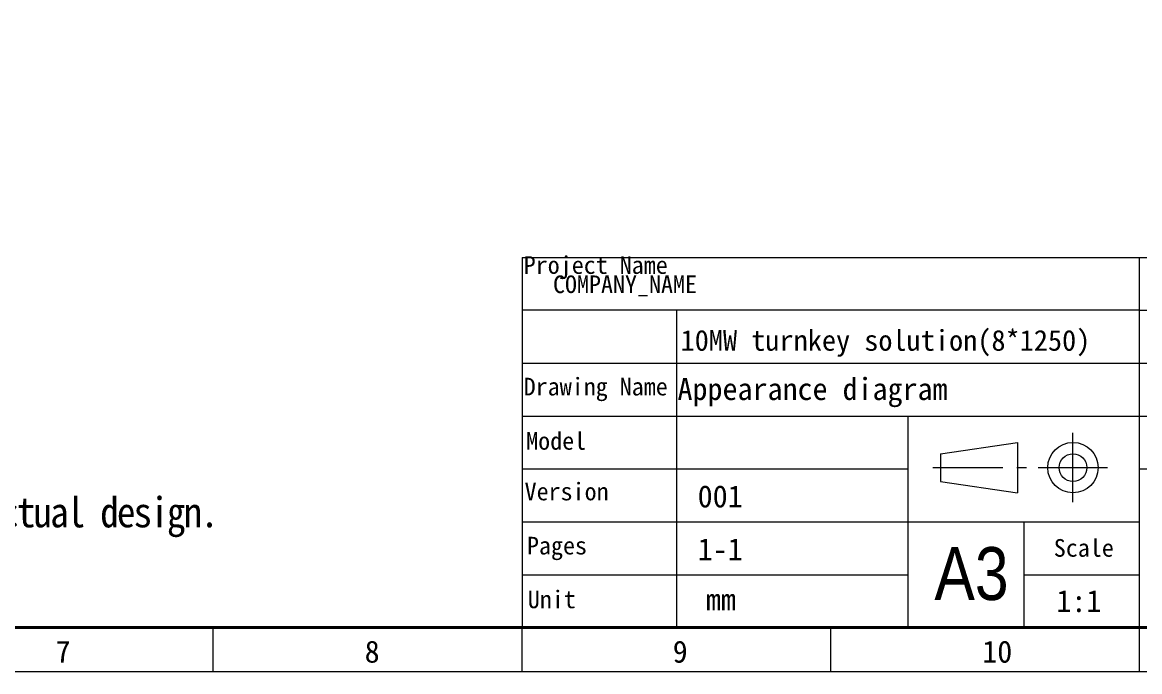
# Model space of a CAD drawing. Header units: millimetres. Extents: x 32496 to 166256, y 3504 to 23939.
# Drawn here: x 47864 to 56579, y 3504 to 8572 of the extents above; entities that cross this region are included whole.
import ezdxf
from ezdxf.enums import TextEntityAlignment as Align

# ---------------------------------------------------------------- set-up
doc = ezdxf.new("R2010")
doc.units = ezdxf.units.MM
doc.linetypes.add('CENTER', pattern=[50.8, 31.75, -6.35, 6.35, -6.35])
doc.layers.get('0').update_dxf_attribs({"lineweight": 35})
doc.layers.add('1575_FORMAT', color=7, linetype='Continuous')
doc.layers.add('FORM', color=7, linetype='Continuous', lineweight=18)
doc.styles.add('KEHUA', font='仿宋_GB2312.ttf')
doc.styles.get("Standard").update_dxf_attribs({"font": '仿宋_GB2312.ttf'})
doc.styles.add('TEXTSTYLE_3', font='simfang.ttf')

# ---------------------------------------------------------------- blocks, each defined once
blk = doc.blocks.new('KH01-M017S_1_46')
at = {"layer": 'FORM', "color": 8}
for p, q in [((280, 47), (280, 5)), ((280, 47), (415, 47)), ((350, 5), (350, 47)), ((350, 41), (280, 41)), ((297.5, 41), (297.5, 5)), ((350, 41), (415, 41)), ((280, 35), (415, 35)), ((280, 29), (415, 29)), ((323.75, 29), (323.75, 5)), ((280, 23), (323.75, 23)), ((350, 23), (415, 23)), ((280, 17), (350, 17)), ((336.88, 17), (336.88, 5)), ((280, 11), (323.75, 11)), ((336.88, 11), (350, 11))]:
    blk.add_line(p, q, dxfattribs=at)
at = {"layer": 'FORM', "color": 5, "linetype": 'CENTER', "ltscale": 0.25}
for p, q in [((342.45, 19.22), (342.45, 27.08)), ((326.56, 23.15), (337.17, 23.15)), ((338.52, 23.15), (346.38, 23.15))]:
    blk.add_line(p, q, dxfattribs=at)
at = {"layer": 'FORM', "color": 8, "ltscale": 0.3}
for p, q in [((327.45, 24.72), (336.17, 26.01)), ((336.17, 26.01), (336.17, 20.29)), ((327.45, 24.72), (327.45, 21.58)), ((327.45, 21.58), (336.17, 20.29))]:
    blk.add_line(p, q, dxfattribs=at)
at = {"layer": 'FORM', "color": 4}
for p, q in [((245, 0), (245, 5)), ((280, 0), (280, 5)), ((315, 0), (315, 5)), ((350, 0), (350, 5))]:
    blk.add_line(p, q, dxfattribs=at)
at = {"layer": 'FORM', "color": 6}
blk.add_lwpolyline([(0, 297), (420, 297), (420, 0), (0, 0)], close=True, dxfattribs=at)
at = {"layer": 'FORM', "color": 8, "lineweight": 40}
blk.add_lwpolyline([(5, 5), (415, 5), (415, 292), (5, 292)], close=True, dxfattribs=at)
at = {"layer": 'FORM', "color": 8, "ltscale": 0.3}
for radius in [2.86, 1.57]:
    blk.add_circle((342.45, 23.15), radius, dxfattribs=at)
at = {"lineweight": -3, "attachment_point": 1}
for s, insert, char_height, width in [('{\\fSimSun|b0|i0|c134|p2;\\H0.2x;P\\fSimSun|b0|i0|c134|p2;roject Name\\Fisocp.shx,hztxt.shx|c0;\\H5x; }', (280.19, 47.13), 10, 44.3513), ('{\\fSimSun|b0|i0|c134|p2;COMPANY_NAME}', (283.51, 44.95), 2, 33.3655), ('{\\fSimSun|b0|i0|c134|p2;Drawing Name}', (280.19, 33.34), 2, 21.8076), ('{\\fSimSun|b0|i0|c134|p2;Model}', (280.47, 27.18), 2, 8.6792), ('{\\fSimSun|b0|i0|c134|p2;Version}', (280.29, 21.44), 2, 11.9412), ('{\\fSimSun|b0|i0|c134|p2;Pages}', (280.56, 15.3), 2, 8.7957), ('{\\fSimSun|b0|i0|c134|p2;Scale}', (340.28, 15.04), 2, 8.388), ('{\\fSimSun|b0|i0|c134|p2;Unit}', (280.65, 9.2), 2, 8.4812)]:
    blk.add_mtext(s, dxfattribs=dict(at, insert=insert, char_height=char_height, width=width))
at = {"layer": 'FORM', "color": 8, "style": 'KEHUA'}
for s, p in [('1:1', (340.57, 6.77)), ('mm', (300.85, 6.94))]:
    blk.add_text(s, height=2.5, dxfattribs=at).set_placement(p)
at = {"layer": 'FORM', "color": 4, "style": 'KEHUA'}
for s, p in [('7', (227.13, 1.02)), ('8', (262.16, 1.02)), ('9', (297.08, 1.02)), ('10', (332.17, 1.02))]:
    blk.add_text(s, height=2.5, dxfattribs=at).set_placement(p)
at = {"layer": 'FORM', "color": 8, "insert": (326.75, 14.13), "char_height": 6, "width": 13.896, "attachment_point": 1, "style": 'KEHUA'}
blk.add_mtext('{\\farial narrow|b0|i0|c134|p2;A3}', dxfattribs=at)
at = {"layer": 'FORM', "color": 4, "style": 'KEHUA'}
for tag, p in [('设计者', (369.07, 43.93)), ('审核者', (369.07, 37.93)), ('工程名称', (299.91, 37.59)), ('标准化', (369.07, 31.93)), ('批准者', (369.07, 25.93))]:
    blk.add_attdef(tag, text='', height=2.5, dxfattribs=at).set_placement(p, align=Align.MIDDLE_LEFT)
for tag, p in [('图纸名称', (299.91, 30.82)), ('产品型号', (299.91, 24.82)), ('版本', (299.91, 18.64)), ('页码', (299.91, 12.64))]:
    blk.add_attdef(tag, p, '', height=2.5, dxfattribs=at)

msp = doc.modelspace()

# ---------------------------------------------------------------- block references
ref = msp.add_blockref('KH01-M017S_1_46', (32496.176, 3503.76), dxfattribs=dict(xscale=68.80575516545142, yscale=68.80575516545137, zscale=68.80575516545137))
ref.add_attrib('工程名称', '10MW turnkey solution(8*1250)', dxfattribs={"layer": 'FORM', "color": 4, "height": 162, "style": 'KEHUA'}).set_placement((52998.473, 6089.854), align=Align.MIDDLE_LEFT)
ref.add_attrib('图纸名称', 'Appearance diagram ', (52974.611, 5624.34), dxfattribs={"layer": 'FORM', "color": 4, "height": 172.01439, "style": 'KEHUA'})
ref.add_attrib('版本', '001', (53131.698, 4786.163), dxfattribs={"layer": 'FORM', "color": 4, "height": 172.0144, "style": 'KEHUA'})
ref.add_attrib('页码', '1-1', (53131.698, 4373.328), dxfattribs={"layer": 'FORM', "color": 4, "height": 172.0144, "style": 'KEHUA'})

# ---------------------------------------------------------------- texts
at = {"layer": '1575_FORMAT', "color": 1, "linetype": 'Continuous', "insert": (33648.759, 6046.478), "char_height": 235.965216, "width": 16513.88113, "attachment_point": 1, "style": 'TEXTSTYLE_3'}
msp.add_mtext('{\\T0.9;\\W0.9;\\fFangSong_GB2312|b0|i0|c134|p49;\\C256;Note：\\P1、 \\T1;\\W1;\\fFangSong_GB2312|b1|i0|c134|p49;\\C0;Appearance\\T0.9;\\W0.9;\\fFangSong_GB2312|b0|i0|c134|p49; \\C256;dimension：12192*2438*2896mm（W*D*H），The total weight of the machine is about37500kg；\\P2、 This drawing is for preliminary reference only, and the final design shall prevail;\\P3、 Only the marked dimensions are available for reference, internal details are adjusted according to the actual design.}', dxfattribs=at)

doc.saveas('drawing.dxf')
